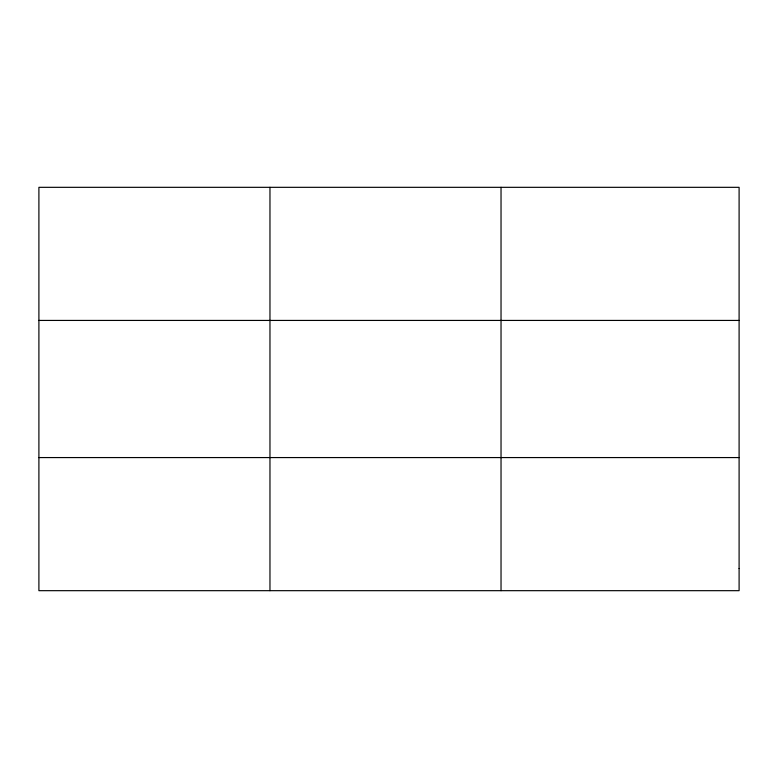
<?xml version="1.0" encoding="UTF-8"?>
<svg xmlns="http://www.w3.org/2000/svg" width="778" height="778" viewBox="0 0 778 778"><rect width="100%" height="100%" fill="white"/><g stroke="black" fill="none" stroke-linecap="round" stroke-linejoin="round"><path stroke-width="1.17" d="M269.966 590.677L269.966 187.323M501.032 590.677L501.032 187.323M38.9 320.429L739.1 320.429M38.9 457.571L739.1 457.571M739.1 568.494L739.1 590.677L38.9 590.677L38.9 187.323L739.1 187.323L739.1 568.494"/></g></svg>
